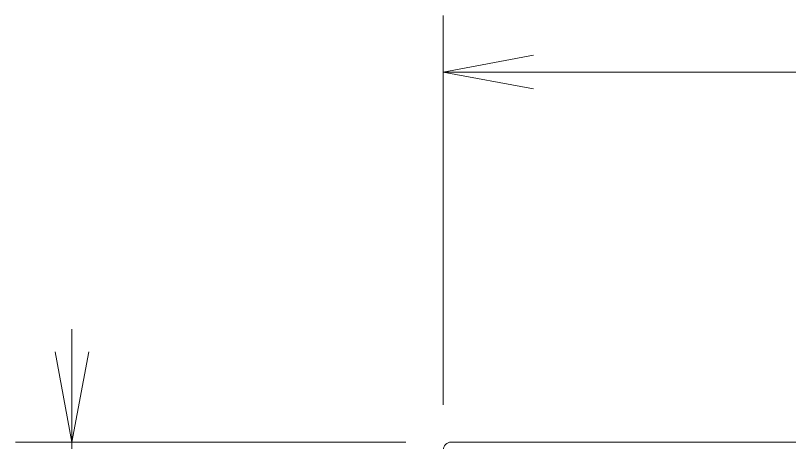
# Model space of a CAD drawing. Extents: x -382 to 1420, y -377 to 265.
# Drawn here: x -236.08 to -222.59, y 7.06 to 14.5 of the extents above; entities that cross this region are included whole.
import ezdxf

# ---------------------------------------------------------------- set-up
doc = ezdxf.new("R2010")
doc.units = 0
doc.header["$MEASUREMENT"] = 0
doc.layers.add('PDF_レイヤー 1', color=7, linetype='CONTINUOUS')

msp = doc.modelspace()

# ---------------------------------------------------------------- linework, layer by layer
at = {"layer": 'PDF_レイヤー 1', "lineweight": 0}
for points in [[(-228.62463, 7.71792), (-228.62463, 14.49732)], [(-227.05006, 13.80841), (-228.62464, 13.51316), (-227.05006, 13.2179)], [(-228.62463, 13.51317), (-171.24861, 13.51317)], [(-235.09243, -25.76022), (-235.09243, 9.03669)], [(-235.38768, 8.64306), (-235.09243, 7.06834), (-234.79718, 8.64306)], [(-229.27427, 7.06835), (-236.07658, 7.06835)]]:
    msp.add_lwpolyline(points, dxfattribs=at)
msp.add_lwpolyline([(-223.44117, -25.76022), (-171.38649, -25.76022, 0.41431452), (-171.24868, -25.62245), (-171.24868, 6.93063, 0.41431452), (-171.38648, 7.06835), (-228.48682, 7.06835, 0.41431452), (-228.62463, 6.93063), (-228.62463, -25.62245, 0.41431452), (-228.48684, -25.76022), (-224.79078, -25.76022)], format="xyb", dxfattribs=at)

doc.saveas('drawing.dxf')
